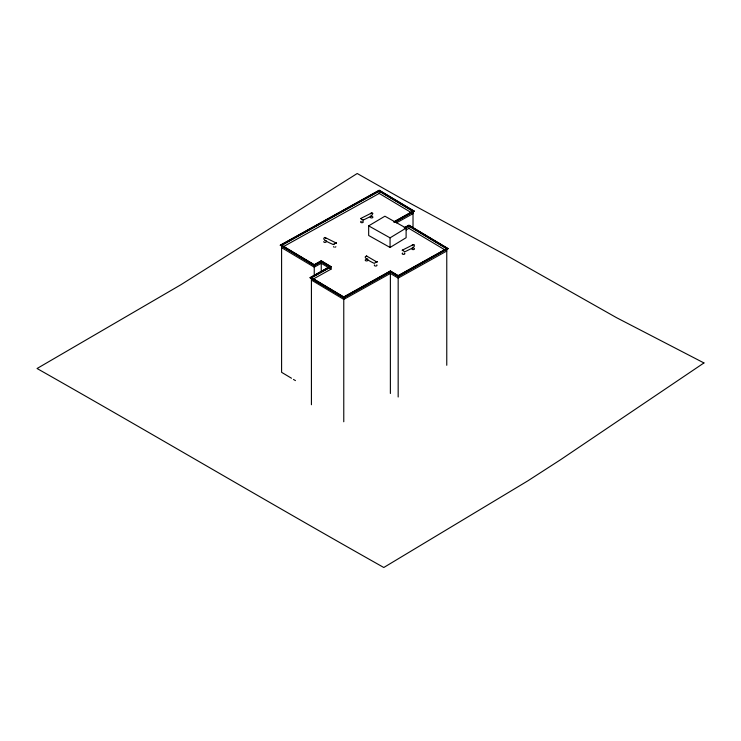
<?xml version="1.0" encoding="UTF-8"?>
<svg xmlns="http://www.w3.org/2000/svg" width="741" height="741" viewBox="0 0 741 741"><rect width="100%" height="100%" fill="white"/><g stroke="black" fill="none" stroke-linecap="round" stroke-linejoin="round"><path stroke-width="1.11" d="M361.358 218.882L360.608 218.475L363.183 220.086L371.463 216.039L372.862 213.436L372.306 212.834L370.546 213.427M412.228 245.039L412.311 245.651M376.78 262.314C377.78 261.61 375.53 261.675 376.974 261.703M335.951 242.789L335.654 243.354L335.868 242.715M335.256 243.335L336.006 242.928L324.956 237.435C319.501 239.334 333.635 244.567 333.367 244.567L335.997 243.02M335.506 242.955L336.034 243.298L335.451 242.724M370.435 213.751L370.787 213.547M412.589 244.993L412.561 245.067M376.474 261.693L376.9 262.027L366.536 255.978C360.913 257.479 374.631 263.49 374.335 263.388L376.78 261.647M333.367 244.567L333.941 244.16M412.292 245.623L413.598 244.539L414.349 244.826L414.247 246.345L413.061 247.726L404.845 251.801L402.224 250.18L402.669 250.402M335.932 242.826L335.701 243.326M367.712 258.924L366.573 259.035M390.062 247.466L390.062 237.852L406.114 228.089L384.903 216.205L368.666 225.866L368.666 235.49L390.062 247.466L406.114 237.704L406.114 228.089M413.015 227.487L413.015 211.166L379.216 190.956L281.589 245.169L314.249 264.694L321.251 260.795L331.051 266.658L331.051 269.131L313.387 278.977M393.536 222.022L413.015 211.166M394.508 221.679L413.015 211.37L379.216 191.159L281.589 245.382L314.249 264.908L321.251 260.999L331.051 266.862L311.424 277.81L343.768 297.15L390.377 271.169L398.167 275.828L446.767 248.735L408.912 226.098L406.124 227.654M394.805 222.031L414.284 211.176L394.805 222.235M396.463 222.856L413.015 213.63L379.216 193.429L379.216 190.956M310.155 277.588L329.782 266.649L310.155 277.792L343.75 297.678L390.359 271.697L398.149 276.356L448.046 248.55L398.149 276.56L390.359 271.697M311.424 404.743L311.424 277.597L331.051 266.658M404.28 227.746L408.93 225.162L448.046 248.55M404.28 227.95L408.93 225.366L448.046 248.754M405.188 227.959L408.912 225.894L446.767 248.531L446.767 365.285M406.124 229.914L408.912 228.358L444.832 249.837M311.424 277.597L343.768 296.946L390.377 270.965L398.167 275.624L398.167 397M390.359 271.901L343.75 297.882L310.155 277.792M398.167 275.624L446.767 248.531M446.767 251.004L398.167 278.097L390.377 273.438L343.768 299.41L311.424 280.07M329.782 266.853L321.233 261.73L314.221 265.639L280.32 245.16L379.244 190.224L414.284 211.176M280.32 245.364L379.244 190.428L414.284 211.38M283.608 246.521L379.216 193.429M360.682 218.502L371.658 212.982M402.28 250.189L413.256 244.669M371.463 216.039L370.556 216.094M413.061 247.726L412.413 247.874M326.059 240.547L325.151 240.492M363.183 220.086L362.673 219.707M368.666 225.866L390.062 237.852M329.782 266.649L321.233 261.527L314.221 265.435L280.32 245.16M331.051 269.131L321.251 263.268L314.249 267.168L281.589 247.642M291.491 378.234L281.589 372.315L281.589 245.169M293.464 379.42L295.446 380.605M324.956 237.435L325.92 238.389M366.536 255.978L367.203 256.562M408.912 225.894L408.912 228.358M390.377 270.965L390.377 393.49M343.768 296.946L343.768 421.777M321.251 260.795L321.251 271.308M314.249 264.694L314.249 276.365M413.904 248.226A1.325 0.76 0 0 1 414.182 249.346A1.325 0.76 0 0 1 412.228 249.411A1.325 0.76 0 0 1 412.292 248.281M404.271 253.014A1.325 0.76 0 0 1 404.549 254.126A1.325 0.76 0 0 1 402.604 254.191A1.325 0.76 0 0 1 402.669 253.061M335.877 246.744A1.325 0.76 0 0 1 335.117 247.133M334.108 247.096A1.325 0.76 0 0 1 333.431 246.66M326.244 241.955A1.325 0.76 0 0 1 324.197 242.205M323.808 241.881A1.325 0.76 0 0 1 323.734 241.686M376.798 264.889A1.325 0.76 0 0 1 375.678 266.047A1.325 0.76 0 0 1 374.501 264.908M367.693 259.776A1.325 0.76 0 0 1 367.332 260.786A1.325 0.76 0 0 1 365.554 260.665A1.325 0.76 0 0 1 365.609 259.637M372.306 216.548A1.325 0.76 0 0 1 372.51 217.706A1.325 0.76 0 0 1 370.481 217.622A1.325 0.76 0 0 1 370.982 216.483M362.673 221.327A1.325 0.76 0 0 1 362.877 222.485A1.325 0.76 0 0 1 360.858 222.402A1.325 0.76 0 0 1 361.358 221.263M703.95 362.942L560.641 459.67L527.712 480.928L383.792 567.495C267.658 502.12 153.016 434.17 37.05 368.509L180.961 284.692L357.208 173.505L402.595 199.19L510.123 257.46L616.512 317.667L703.95 362.942"/></g></svg>
